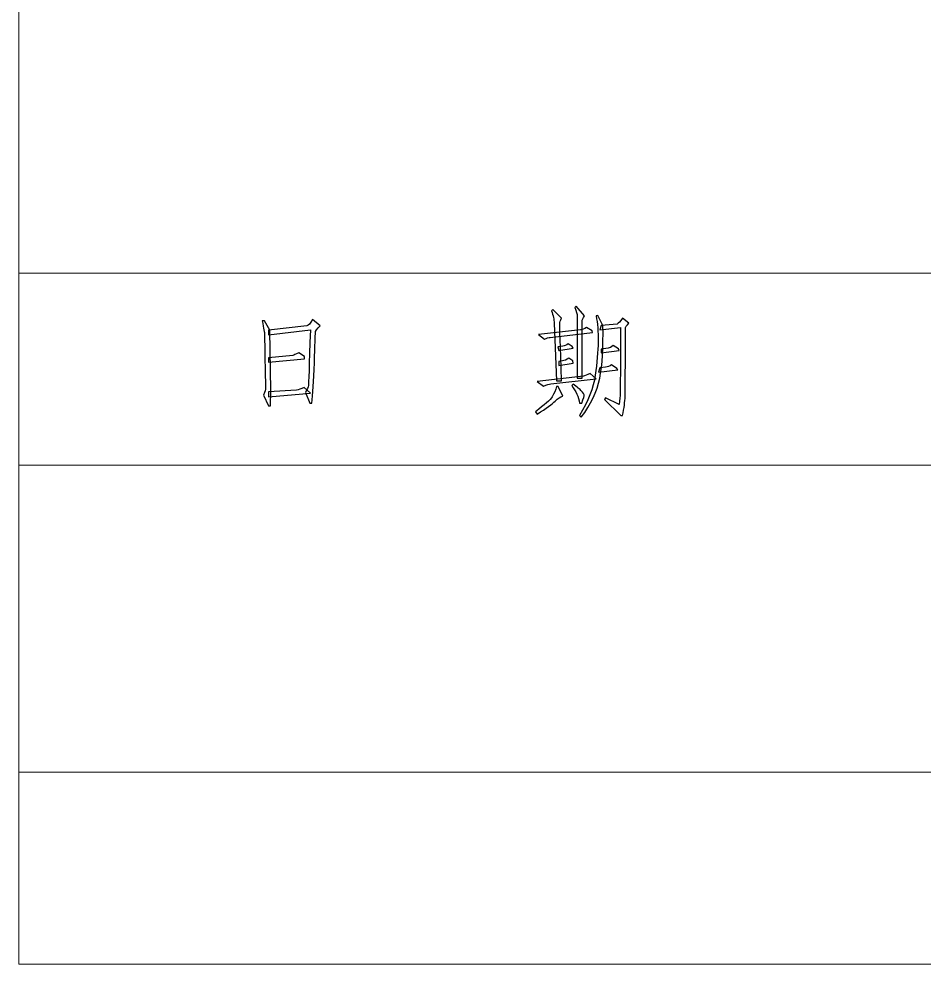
# Model space of a CAD drawing. Header units: millimetres. Extents: x 958 to 3026, y 447 to 1692.
# Drawn here: x 958.1 to 1057, y 447.1 to 550.3 of the extents above; entities that cross this region are included whole.
import ezdxf

# ---------------------------------------------------------------- set-up
doc = ezdxf.new("R2010")
doc.units = ezdxf.units.MM
doc.layers.add('layer 1', color=7, linetype='Continuous')

msp = doc.modelspace()

# ---------------------------------------------------------------- linework, layer by layer
at = {"layer": 'layer 1', "color": 1, "lineweight": 9}
for points in [[(958.076, 1692.485), (958.076, 1692.485), (958.076, 447.081), (958.076, 447.081)], [(1070.528, 522.56), (1070.528, 522.56), (958.076, 522.56), (958.076, 522.56)], [(1070.528, 501.594), (1070.528, 501.594), (958.076, 501.594), (958.076, 501.594)], [(1070.528, 468.048), (1070.528, 468.048), (958.076, 468.048), (958.076, 468.048)], [(958.076, 447.081), (958.076, 447.081), (1902.673, 447.081), (1902.673, 447.081)]]:
    msp.add_open_spline(points, degree=3, dxfattribs=at)
at = {"layer": 'layer 1', "color": 1}
for points, knots in [([(1017.349, 517.634), (1017.217, 517.403), (1017.152, 517.191), (1017.152, 516.994), (1017.152, 516.994), (1017.152, 516.797), (1017.217, 514.734), (1017.349, 510.803), (1017.349, 510.803), (1017.349, 510.803), (1016.808, 510.803), (1016.808, 510.803), (1016.808, 510.803), (1016.808, 510.803), (1016.563, 517.093), (1016.563, 517.093), (1016.563, 517.093), (1016.529, 517.485), (1016.43, 517.927), (1016.267, 518.42), (1016.267, 518.42), (1016.267, 518.42), (1016.414, 518.567), (1016.414, 518.567), (1016.414, 518.567), (1016.414, 518.567), (1017.349, 517.634), (1017.349, 517.634)], [0, 0, 0, 0, 0.1428571, 0.1428571, 0.1428571, 0.1428571, 0.2857143, 0.2857143, 0.2857143, 0.2857143, 0.4285714, 0.4285714, 0.4285714, 0.4285714, 0.5714286, 0.5714286, 0.5714286, 0.5714286, 0.7142857, 0.7142857, 0.7142857, 0.7142857, 0.8571429, 0.8571429, 0.8571429, 0.8571429, 1, 1, 1, 1]), ([(1019.068, 511.096), (1019.068, 511.096), (1019.068, 517.879), (1019.068, 517.879), (1019.068, 517.879), (1019.068, 518.076), (1018.986, 518.386), (1018.823, 518.812), (1018.823, 518.812), (1018.823, 518.812), (1018.969, 518.959), (1018.969, 518.959), (1018.969, 518.959), (1018.969, 518.959), (1019.854, 517.879), (1019.854, 517.879), (1019.854, 517.879), (1019.691, 517.648), (1019.609, 517.462), (1019.609, 517.313), (1019.609, 517.313), (1019.609, 517.166), (1019.609, 515.095), (1019.609, 511.096), (1019.609, 511.096), (1019.609, 511.096), (1019.068, 511.096), (1019.068, 511.096)], [0, 0, 0, 0, 0.1428571, 0.1428571, 0.1428571, 0.1428571, 0.2857143, 0.2857143, 0.2857143, 0.2857143, 0.4285714, 0.4285714, 0.4285714, 0.4285714, 0.5714286, 0.5714286, 0.5714286, 0.5714286, 0.7142857, 0.7142857, 0.7142857, 0.7142857, 0.8571429, 0.8571429, 0.8571429, 0.8571429, 1, 1, 1, 1]), ([(985.498, 516.306), (985.498, 516.306), (985.597, 509.721), (985.597, 509.721), (985.597, 509.721), (985.597, 509.721), (985.546, 508.05), (985.546, 508.05), (985.546, 508.05), (985.546, 508.05), (985.352, 508.05), (985.352, 508.05), (985.352, 508.05), (985.352, 508.05), (984.811, 509.23), (984.811, 509.23), (984.811, 509.23), (984.974, 509.622), (985.047, 509.876), (985.031, 509.991), (985.031, 509.991), (985.014, 510.107), (984.991, 511.105), (984.957, 512.99), (984.957, 512.99), (984.924, 514.872), (984.909, 515.856), (984.909, 515.937), (984.909, 515.937), (984.909, 516.019), (984.827, 516.487), (984.662, 517.338), (984.662, 517.338), (984.662, 517.338), (984.909, 517.338), (984.909, 517.338), (984.909, 517.338), (984.909, 517.338), (985.498, 516.306), (985.498, 516.306)], [0, 0, 0, 0, 0.1, 0.1, 0.1, 0.1, 0.2, 0.2, 0.2, 0.2, 0.3, 0.3, 0.3, 0.3, 0.4, 0.4, 0.4, 0.4, 0.5, 0.5, 0.5, 0.5, 0.6, 0.6, 0.6, 0.6, 0.7, 0.7, 0.7, 0.7, 0.8, 0.8, 0.8, 0.8, 0.9, 0.9, 0.9, 0.9, 1, 1, 1, 1]), ([(989.528, 516.797), (989.692, 516.831), (989.903, 517.059), (990.165, 517.485), (990.165, 517.485), (990.165, 517.485), (991.002, 516.797), (991.002, 516.797), (991.002, 516.797), (990.641, 516.47), (990.461, 516.208), (990.461, 516.011), (990.461, 516.011), (990.461, 515.814), (990.427, 514.726), (990.362, 512.744), (990.362, 512.744), (990.297, 510.761), (990.199, 509.295), (990.069, 508.345), (990.069, 508.345), (990.069, 508.345), (989.872, 508.345), (989.872, 508.345), (989.872, 508.345), (989.872, 508.345), (989.379, 509.524), (989.379, 509.524), (989.379, 509.524), (989.576, 509.853), (989.683, 510.098), (989.7, 510.262), (989.7, 510.262), (989.717, 510.425), (989.79, 512.457), (989.92, 516.355), (989.92, 516.355), (989.92, 516.355), (985.352, 515.814), (985.352, 515.814), (985.352, 515.814), (985.352, 515.814), (985.352, 516.306), (985.352, 516.306), (985.352, 516.306), (985.352, 516.306), (989.528, 516.797), (989.528, 516.797)], [0, 0, 0, 0, 0.0833333, 0.0833333, 0.0833333, 0.0833333, 0.1666667, 0.1666667, 0.1666667, 0.1666667, 0.25, 0.25, 0.25, 0.25, 0.3333333, 0.3333333, 0.3333333, 0.3333333, 0.4166667, 0.4166667, 0.4166667, 0.4166667, 0.5, 0.5, 0.5, 0.5, 0.5833333, 0.5833333, 0.5833333, 0.5833333, 0.6666667, 0.6666667, 0.6666667, 0.6666667, 0.75, 0.75, 0.75, 0.75, 0.8333333, 0.8333333, 0.8333333, 0.8333333, 0.9166667, 0.9166667, 0.9166667, 0.9166667, 1, 1, 1, 1]), ([(1021.033, 511.392), (1021.23, 512.767), (1021.337, 513.996), (1021.353, 515.078), (1021.353, 515.078), (1021.368, 516.157), (1021.295, 517.093), (1021.131, 517.879), (1021.131, 517.879), (1021.131, 517.879), (1021.328, 517.927), (1021.328, 517.927), (1021.328, 517.927), (1021.328, 517.927), (1021.869, 516.847), (1021.869, 516.847), (1021.869, 516.847), (1021.934, 514.455), (1021.819, 512.53), (1021.525, 511.073), (1021.525, 511.073), (1021.23, 509.614), (1020.559, 508.199), (1019.51, 506.821), (1019.51, 506.821), (1019.51, 506.821), (1019.313, 507.018), (1019.313, 507.018), (1019.313, 507.018), (1020.263, 508.557), (1020.838, 510.016), (1021.033, 511.392)], [0, 0, 0, 0, 0.125, 0.125, 0.125, 0.125, 0.25, 0.25, 0.25, 0.25, 0.375, 0.375, 0.375, 0.375, 0.5, 0.5, 0.5, 0.5, 0.625, 0.625, 0.625, 0.625, 0.75, 0.75, 0.75, 0.75, 0.875, 0.875, 0.875, 0.875, 1, 1, 1, 1]), ([(1022.066, 508.737), (1022.066, 508.737), (1022.163, 508.935), (1022.163, 508.935), (1022.163, 508.935), (1022.163, 508.935), (1023.639, 508.199), (1023.639, 508.199), (1023.639, 508.199), (1023.704, 508.723), (1023.743, 509.132), (1023.76, 509.427), (1023.76, 509.427), (1023.777, 509.721), (1023.785, 512.113), (1023.785, 516.6), (1023.785, 516.6), (1023.785, 516.6), (1021.525, 516.355), (1021.525, 516.355), (1021.525, 516.355), (1021.525, 516.355), (1021.672, 516.847), (1021.672, 516.847), (1021.672, 516.847), (1021.672, 516.847), (1023.442, 516.994), (1023.442, 516.994), (1023.442, 516.994), (1023.572, 517.059), (1023.769, 517.273), (1024.031, 517.634), (1024.031, 517.634), (1024.031, 517.634), (1024.718, 517.093), (1024.718, 517.093), (1024.718, 517.093), (1024.456, 516.831), (1024.326, 516.642), (1024.326, 516.526), (1024.326, 516.526), (1024.326, 516.413), (1024.326, 515.298), (1024.326, 513.184), (1024.326, 513.184), (1024.326, 511.073), (1024.318, 509.712), (1024.301, 509.106), (1024.301, 509.106), (1024.284, 508.501), (1024.194, 507.804), (1024.031, 507.018), (1024.031, 507.018), (1024.031, 507.018), (1023.834, 507.018), (1023.834, 507.018), (1023.834, 507.018), (1023.834, 507.018), (1022.066, 508.737), (1022.066, 508.737)], [0, 0, 0, 0, 0.0666667, 0.0666667, 0.0666667, 0.0666667, 0.1333333, 0.1333333, 0.1333333, 0.1333333, 0.2, 0.2, 0.2, 0.2, 0.2666667, 0.2666667, 0.2666667, 0.2666667, 0.3333333, 0.3333333, 0.3333333, 0.3333333, 0.4, 0.4, 0.4, 0.4, 0.4666667, 0.4666667, 0.4666667, 0.4666667, 0.5333333, 0.5333333, 0.5333333, 0.5333333, 0.6, 0.6, 0.6, 0.6, 0.6666667, 0.6666667, 0.6666667, 0.6666667, 0.7333333, 0.7333333, 0.7333333, 0.7333333, 0.8, 0.8, 0.8, 0.8, 0.8666667, 0.8666667, 0.8666667, 0.8666667, 0.9333333, 0.9333333, 0.9333333, 0.9333333, 1, 1, 1, 1]), ([(1016.12, 515.52), (1015.954, 515.52), (1015.743, 515.455), (1015.481, 515.323), (1015.481, 515.323), (1015.481, 515.323), (1014.841, 515.864), (1014.841, 515.864), (1014.841, 515.864), (1014.841, 515.864), (1019.412, 516.355), (1019.412, 516.355), (1019.412, 516.355), (1019.575, 516.355), (1019.804, 516.436), (1020.1, 516.6), (1020.1, 516.6), (1020.1, 516.6), (1020.689, 516.256), (1020.689, 516.256), (1020.689, 516.256), (1020.689, 516.256), (1020.739, 516.061), (1020.739, 516.061), (1020.739, 516.061), (1020.739, 516.061), (1016.12, 515.52), (1016.12, 515.52)], [0, 0, 0, 0, 0.1428571, 0.1428571, 0.1428571, 0.1428571, 0.2857143, 0.2857143, 0.2857143, 0.2857143, 0.4285714, 0.4285714, 0.4285714, 0.4285714, 0.5714286, 0.5714286, 0.5714286, 0.5714286, 0.7142857, 0.7142857, 0.7142857, 0.7142857, 0.8571429, 0.8571429, 0.8571429, 0.8571429, 1, 1, 1, 1]), ([(1018.085, 514.832), (1018.085, 514.832), (1018.527, 514.537), (1018.527, 514.537), (1018.527, 514.537), (1018.527, 514.537), (1018.626, 514.34), (1018.626, 514.34), (1018.626, 514.34), (1018.626, 514.34), (1017.053, 514.094), (1017.053, 514.094), (1017.053, 514.094), (1017.053, 514.094), (1016.955, 514.489), (1016.955, 514.489), (1016.955, 514.489), (1016.955, 514.489), (1017.496, 514.585), (1017.496, 514.585), (1017.496, 514.585), (1017.659, 514.585), (1017.856, 514.669), (1018.085, 514.832)], [0, 0, 0, 0, 0.1666667, 0.1666667, 0.1666667, 0.1666667, 0.3333333, 0.3333333, 0.3333333, 0.3333333, 0.5, 0.5, 0.5, 0.5, 0.6666667, 0.6666667, 0.6666667, 0.6666667, 0.8333333, 0.8333333, 0.8333333, 0.8333333, 1, 1, 1, 1]), ([(1023.588, 514.292), (1023.588, 514.292), (1023.639, 514.094), (1023.639, 514.094), (1023.639, 514.094), (1023.639, 514.094), (1021.672, 513.849), (1021.672, 513.849), (1021.672, 513.849), (1021.672, 513.849), (1021.672, 514.241), (1021.672, 514.241), (1021.672, 514.241), (1021.672, 514.241), (1022.458, 514.34), (1022.458, 514.34), (1022.458, 514.34), (1022.59, 514.373), (1022.769, 514.472), (1022.999, 514.635), (1022.999, 514.635), (1022.999, 514.635), (1023.588, 514.292), (1023.588, 514.292)], [0, 0, 0, 0, 0.1666667, 0.1666667, 0.1666667, 0.1666667, 0.3333333, 0.3333333, 0.3333333, 0.3333333, 0.5, 0.5, 0.5, 0.5, 0.6666667, 0.6666667, 0.6666667, 0.6666667, 0.8333333, 0.8333333, 0.8333333, 0.8333333, 1, 1, 1, 1]), ([(988.643, 513.849), (988.643, 513.849), (989.283, 513.455), (989.283, 513.455), (989.283, 513.455), (989.283, 513.455), (989.283, 513.21), (989.283, 513.21), (989.283, 513.21), (989.283, 513.21), (985.352, 512.818), (985.352, 512.818), (985.352, 512.818), (985.352, 512.818), (985.352, 513.308), (985.352, 513.308), (985.352, 513.308), (985.352, 513.308), (988.004, 513.553), (988.004, 513.553), (988.004, 513.553), (988.102, 513.587), (988.316, 513.686), (988.643, 513.849)], [0, 0, 0, 0, 0.1666667, 0.1666667, 0.1666667, 0.1666667, 0.3333333, 0.3333333, 0.3333333, 0.3333333, 0.5, 0.5, 0.5, 0.5, 0.6666667, 0.6666667, 0.6666667, 0.6666667, 0.8333333, 0.8333333, 0.8333333, 0.8333333, 1, 1, 1, 1]), ([(1018.626, 512.719), (1018.626, 512.719), (1017.053, 512.474), (1017.053, 512.474), (1017.053, 512.474), (1017.053, 512.474), (1017.053, 512.916), (1017.053, 512.916), (1017.053, 512.916), (1017.053, 512.916), (1017.445, 512.964), (1017.445, 512.964), (1017.445, 512.964), (1017.676, 512.998), (1017.904, 513.096), (1018.135, 513.26), (1018.135, 513.26), (1018.135, 513.26), (1018.575, 512.964), (1018.575, 512.964), (1018.575, 512.964), (1018.575, 512.964), (1018.626, 512.719), (1018.626, 512.719)], [0, 0, 0, 0, 0.1666667, 0.1666667, 0.1666667, 0.1666667, 0.3333333, 0.3333333, 0.3333333, 0.3333333, 0.5, 0.5, 0.5, 0.5, 0.6666667, 0.6666667, 0.6666667, 0.6666667, 0.8333333, 0.8333333, 0.8333333, 0.8333333, 1, 1, 1, 1]), ([(1022.802, 512.522), (1022.802, 512.522), (1023.391, 512.13), (1023.391, 512.13), (1023.391, 512.13), (1023.391, 512.13), (1023.49, 511.981), (1023.49, 511.981), (1023.49, 511.981), (1023.49, 511.981), (1021.376, 511.736), (1021.376, 511.736), (1021.376, 511.736), (1021.376, 511.736), (1021.525, 512.226), (1021.525, 512.226), (1021.525, 512.226), (1021.525, 512.226), (1022.163, 512.277), (1022.163, 512.277), (1022.163, 512.277), (1022.393, 512.31), (1022.605, 512.392), (1022.802, 512.522)], [0, 0, 0, 0, 0.1666667, 0.1666667, 0.1666667, 0.1666667, 0.3333333, 0.3333333, 0.3333333, 0.3333333, 0.5, 0.5, 0.5, 0.5, 0.6666667, 0.6666667, 0.6666667, 0.6666667, 0.8333333, 0.8333333, 0.8333333, 0.8333333, 1, 1, 1, 1]), ([(1016.168, 510.459), (1016.005, 510.425), (1015.743, 510.344), (1015.382, 510.214), (1015.382, 510.214), (1015.382, 510.214), (1014.694, 510.704), (1014.694, 510.704), (1014.694, 510.704), (1014.694, 510.704), (1019.756, 511.293), (1019.756, 511.293), (1019.756, 511.293), (1019.886, 511.327), (1020.133, 511.425), (1020.494, 511.589), (1020.494, 511.589), (1020.494, 511.589), (1021.131, 511), (1021.131, 511), (1021.131, 511), (1021.131, 511), (1016.168, 510.459), (1016.168, 510.459)], [0, 0, 0, 0, 0.1666667, 0.1666667, 0.1666667, 0.1666667, 0.3333333, 0.3333333, 0.3333333, 0.3333333, 0.5, 0.5, 0.5, 0.5, 0.6666667, 0.6666667, 0.6666667, 0.6666667, 0.8333333, 0.8333333, 0.8333333, 0.8333333, 1, 1, 1, 1]), ([(985.352, 509.574), (985.352, 509.574), (988.398, 509.771), (988.398, 509.771), (988.398, 509.771), (988.626, 509.803), (988.905, 509.901), (989.232, 510.065), (989.232, 510.065), (989.232, 510.065), (989.92, 509.427), (989.92, 509.427), (989.92, 509.427), (989.92, 509.427), (985.352, 509.033), (985.352, 509.033), (985.352, 509.033), (985.352, 509.033), (985.352, 509.574), (985.352, 509.574)], [0, 0, 0, 0, 0.2, 0.2, 0.2, 0.2, 0.4, 0.4, 0.4, 0.4, 0.6, 0.6, 0.6, 0.6, 0.8, 0.8, 0.8, 0.8, 1, 1, 1, 1]), ([(1014.694, 507.165), (1014.694, 507.165), (1014.497, 507.412), (1014.497, 507.412), (1014.497, 507.412), (1015.514, 508.165), (1016.126, 508.714), (1016.34, 509.058), (1016.34, 509.058), (1016.554, 509.402), (1016.709, 509.771), (1016.808, 510.163), (1016.808, 510.163), (1016.808, 510.163), (1017.003, 510.163), (1017.003, 510.163), (1017.003, 510.163), (1017.003, 510.163), (1017.496, 509.132), (1017.496, 509.132), (1017.496, 509.132), (1017.233, 509.067), (1016.955, 508.878), (1016.659, 508.566), (1016.659, 508.566), (1016.365, 508.255), (1015.709, 507.788), (1014.694, 507.165)], [0, 0, 0, 0, 0.1428571, 0.1428571, 0.1428571, 0.1428571, 0.2857143, 0.2857143, 0.2857143, 0.2857143, 0.4285714, 0.4285714, 0.4285714, 0.4285714, 0.5714286, 0.5714286, 0.5714286, 0.5714286, 0.7142857, 0.7142857, 0.7142857, 0.7142857, 0.8571429, 0.8571429, 0.8571429, 0.8571429, 1, 1, 1, 1]), ([(1019.313, 508.345), (1019.215, 509.033), (1018.936, 509.673), (1018.479, 510.262), (1018.479, 510.262), (1018.479, 510.262), (1018.626, 510.408), (1018.626, 510.408), (1018.626, 510.408), (1019.051, 510.115), (1019.355, 509.868), (1019.533, 509.673), (1019.533, 509.673), (1019.714, 509.476), (1019.812, 509.337), (1019.829, 509.253), (1019.829, 509.253), (1019.846, 509.171), (1019.756, 508.87), (1019.559, 508.345), (1019.559, 508.345), (1019.559, 508.345), (1019.313, 508.345), (1019.313, 508.345)], [0, 0, 0, 0, 0.1666667, 0.1666667, 0.1666667, 0.1666667, 0.3333333, 0.3333333, 0.3333333, 0.3333333, 0.5, 0.5, 0.5, 0.5, 0.6666667, 0.6666667, 0.6666667, 0.6666667, 0.8333333, 0.8333333, 0.8333333, 0.8333333, 1, 1, 1, 1])]:
    msp.add_open_spline(points, degree=3, knots=knots, dxfattribs=at)

doc.saveas('drawing.dxf')
